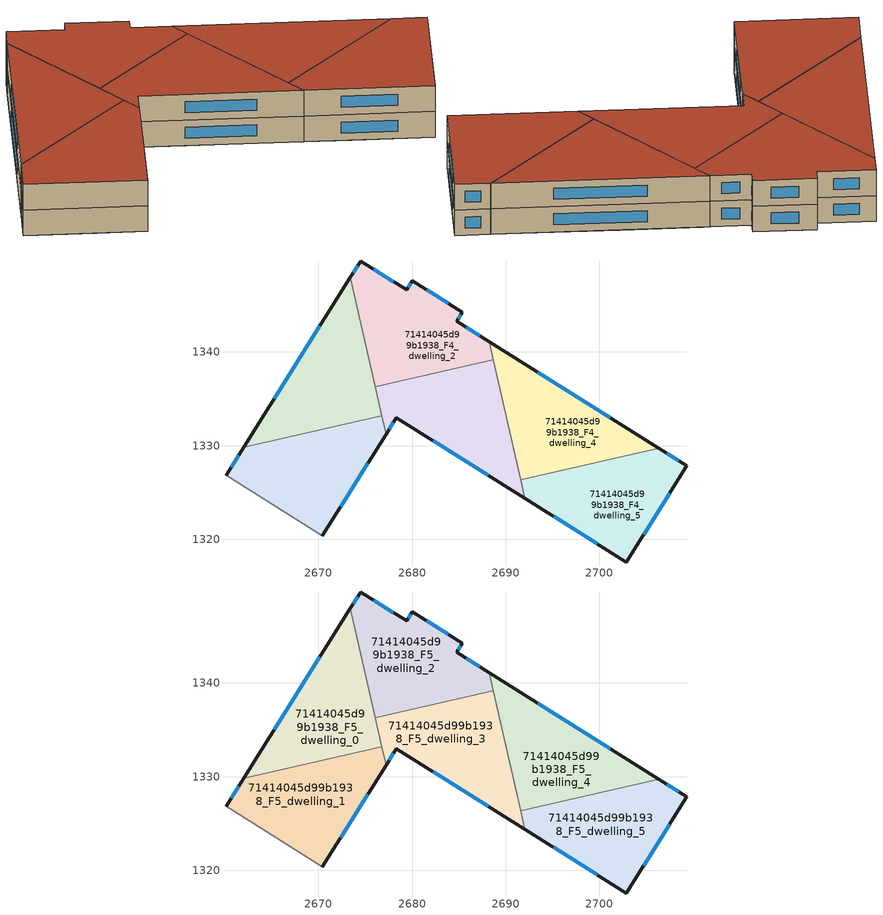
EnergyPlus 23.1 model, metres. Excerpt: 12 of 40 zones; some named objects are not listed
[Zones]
71414045d99b1938_F4_dwelling_0
 floor to 71414045d99b1938_F3_dwelling_0 (EU_floor_Construction): 2673.41,1347.96 2675.68,1338.03 2673.49,1334.55 2667.39,1338.37 z12
 floor to 71414045d99b1938_F3_dwelling_1 (EU_floor_Construction): 2673.49,1334.55 2671.97,1332.12 2662.04,1329.84 2667.39,1338.37 z12
 floor to 71414045d99b1938_F3_dwelling_2 (EU_floor_Construction): 2675.68,1338.03 2675.77,1337.63 2675.53,1337.79 z12
 floor to 71414045d99b1938_F3_dwelling_3 (EU_floor_Construction): 2675.77,1337.63 2676.78,1333.22 2671.97,1332.12 2675.53,1337.79 z12
 wall outside (EU_wall_Construction): 2673.41,1347.96 2662.04,1329.84 z12:15
 wall to 71414045d99b1938_F4_dwelling_1 (EU_wall_Construction): 2662.04,1329.84 2676.78,1333.22 z12:15
 wall to 71414045d99b1938_F4_dwelling_2 (EU_wall_Construction): 2676.08,1336.27 2673.41,1347.96 z12:15
 wall to 71414045d99b1938_F4_dwelling_3 (EU_wall_Construction): 2676.78,1333.22 2676.08,1336.27 z12:15
 window (EU_Window_Construction): 2670.16,1342.78 2665.28,1335.02 z12.86:14.14
71414045d99b1938_F4_dwelling_1
 floor to 71414045d99b1938_F3_dwelling_1 (EU_floor_Construction): 2671.97,1332.12 2666.26,1323.02 2660.16,1326.85 2662.04,1329.84 z12
 floor to 71414045d99b1938_F3_dwelling_3 (EU_floor_Construction): 2676.78,1333.22 2677.23,1331.24 2670.43,1320.4 2666.26,1323.02 2671.97,1332.12 z12
 wall outside (EU_wall_Construction): 2670.43,1320.4 2677.23,1331.24 / 2662.04,1329.84 2660.16,1326.85 z12:15
 wall adiabatic (EU_wall_Construction): 2660.16,1326.85 2670.43,1320.4 z12:15
 wall to 71414045d99b1938_F4_dwelling_3 (EU_wall_Construction): 2677.23,1331.24 2676.78,1333.22 z12:15
 window (EU_Window_Construction): 2672.37,1323.5 2675.29,1328.15 / 2661.5,1328.99 2660.69,1327.7 z12.86:14.14
71414045d99b1938_F4_dwelling_2
 floor to 71414045d99b1938_F3_dwelling_2 (EU_floor_Construction): 2685.38,1344.23 2684.78,1343.27 2688.22,1341.1 2688.44,1340.17 2687.65,1338.92 2677.45,1336.58 2675.77,1337.63 2675.68,1338.03 2681.21,1346.85 z12
 floor to 71414045d99b1938_F3_dwelling_0 (EU_floor_Construction): 2680.02,1347.6 2681.21,1346.85 2675.68,1338.03 2673.41,1347.96 2674.51,1349.71 2679.42,1346.63 z12
 floor to 71414045d99b1938_F3_dwelling_3 (EU_floor_Construction): 2677.45,1336.58 2676.08,1336.27 2675.77,1337.63 z12
 floor to 71414045d99b1938_F3_dwelling_4 (EU_floor_Construction): 2688.44,1340.17 2688.67,1339.15 2687.65,1338.92 z12
 wall outside (EU_wall_Construction): 2688.22,1341.1 2684.78,1343.27 2685.38,1344.23 2680.02,1347.6 2679.42,1346.63 2674.51,1349.71 2673.41,1347.96 z12:15
 wall to 71414045d99b1938_F4_dwelling_3 (EU_wall_Construction): 2676.08,1336.27 2688.67,1339.15 z12:15
 wall to 71414045d99b1938_F4_dwelling_4 (EU_wall_Construction): 2688.67,1339.15 2688.22,1341.1 z12:15
 window (EU_Window_Construction): 2674.19,1349.21 2673.72,1348.46 / 2678.01,1347.51 2675.91,1348.83 / 2679.85,1347.32 2679.59,1346.91 / 2683.85,1345.19 2681.55,1346.63 / 2684.95,1343.54 2685.21,1343.96 / 2687.24,1341.72 2685.76,1342.65 z12.86:14.14
71414045d99b1938_F4_dwelling_3
 floor to 71414045d99b1938_F3_dwelling_3 (EU_floor_Construction): 2683.71,1332.65 2682.35,1330.47 2678.33,1333 2677.23,1331.24 2676.08,1336.27 2677.45,1336.58 z12
 floor to 71414045d99b1938_F3_dwelling_4 (EU_floor_Construction): 2688.67,1339.15 2690.99,1329.03 2689.2,1326.18 2682.35,1330.47 2687.65,1338.92 z12
 floor to 71414045d99b1938_F3_dwelling_5 (EU_floor_Construction): 2690.99,1329.03 2692.05,1324.39 2689.2,1326.18 z12
 floor to 71414045d99b1938_F3_dwelling_2 (EU_floor_Construction): 2687.65,1338.92 2683.71,1332.65 2677.45,1336.58 z12
 wall outside (EU_wall_Construction): 2677.23,1331.24 2678.33,1333 2692.05,1324.39 z12:15
 wall to 71414045d99b1938_F4_dwelling_5 (EU_wall_Construction): 2692.05,1324.39 2691.6,1326.36 z12:15
 wall to 71414045d99b1938_F4_dwelling_4 (EU_wall_Construction): 2691.6,1326.36 2688.67,1339.15 z12:15
 window (EU_Window_Construction): 2677.54,1331.74 2678.02,1332.49 / 2682.25,1330.54 2688.13,1326.85 z12.86:14.14
71414045d99b1938_F4_dwelling_4
 floor to 71414045d99b1938_F3_dwelling_4 (EU_floor_Construction): 2695.64,1336.45 2690.99,1329.03 2688.44,1340.17 2688.79,1340.75 z12
 floor to 71414045d99b1938_F3_dwelling_2 (EU_floor_Construction): 2688.79,1340.75 2688.44,1340.17 2688.22,1341.1 z12
 floor to 71414045d99b1938_F3_dwelling_5 (EU_floor_Construction): 2702.49,1332.15 2700.07,1328.3 2691.6,1326.36 2690.99,1329.03 2695.64,1336.45 z12
 floor to 71414045d99b1938_F3_dwelling_6 (EU_floor_Construction): 2706.34,1329.73 2700.07,1328.3 2702.49,1332.15 z12
 wall outside (EU_wall_Construction): 2706.34,1329.74 2688.22,1341.1 z12:15
 wall to 71414045d99b1938_F4_dwelling_5 (EU_wall_Construction): 2691.6,1326.36 2706.34,1329.74 z12:15
 window (EU_Window_Construction): 2701.16,1332.98 2693.4,1337.86 z12.86:14.14
71414045d99b1938_F4_dwelling_5
 floor to 71414045d99b1938_F3_dwelling_5 (EU_floor_Construction): 2700.07,1328.3 2696.04,1321.88 2692.05,1324.39 2691.6,1326.36 z12
 floor to 71414045d99b1938_F3_dwelling_6 (EU_floor_Construction): 2709.33,1327.86 2702.89,1317.58 2696.04,1321.88 2700.07,1328.3 2706.34,1329.73 z12
 wall outside (EU_wall_Construction): 2692.05,1324.39 2702.89,1317.58 2709.33,1327.86 2706.34,1329.74 z12:15
 window (EU_Window_Construction): 2708.48,1328.39 2707.2,1329.2 / 2704.73,1320.52 2707.49,1324.92 / 2695.15,1322.44 2699.79,1319.53 z12.86:14.14
71414045d99b1938_F5_dwelling_0
 floor to 71414045d99b1938_F4_dwelling_0 (EU_floor_Construction): 2673.41,1347.96 2676.78,1333.22 2662.04,1329.84 z15
 wall outside (EU_wall_Construction): 2673.41,1347.96 2662.04,1329.84 z15:18
 wall to 71414045d99b1938_F5_dwelling_1 (EU_wall_Construction): 2662.04,1329.84 2676.78,1333.22 z15:18
 wall to 71414045d99b1938_F5_dwelling_2 (EU_wall_Construction): 2676.08,1336.27 2673.41,1347.96 z15:18
 wall to 71414045d99b1938_F5_dwelling_3 (EU_wall_Construction): 2676.78,1333.22 2676.08,1336.27 z15:18
 window (EU_Window_Construction): 2670.16,1342.78 2665.28,1335.02 z15.86:17.14
 roof outside (EU_roof_Construction): 2676.78,1333.22 2673.41,1347.96 2662.04,1329.84 z18
71414045d99b1938_F5_dwelling_1
 floor to 71414045d99b1938_F4_dwelling_1 (EU_floor_Construction): 2676.78,1333.22 2677.23,1331.24 2670.43,1320.4 2660.16,1326.85 2662.04,1329.84 z15
 wall outside (EU_wall_Construction): 2670.43,1320.4 2677.23,1331.24 / 2662.04,1329.84 2660.16,1326.85 z15:18
 wall adiabatic (EU_wall_Construction): 2660.16,1326.85 2670.43,1320.4 z15:18
 wall to 71414045d99b1938_F5_dwelling_3 (EU_wall_Construction): 2677.23,1331.24 2676.78,1333.22 z15:18
 window (EU_Window_Construction): 2672.37,1323.5 2675.29,1328.15 / 2661.5,1328.99 2660.69,1327.7 z15.86:17.14
 roof outside (EU_roof_Construction): 2670.43,1320.4 2677.23,1331.24 2676.78,1333.22 2662.04,1329.84 2660.16,1326.85 z18
71414045d99b1938_F5_dwelling_2
 floor to 71414045d99b1938_F4_dwelling_2 (EU_floor_Construction): 2685.38,1344.23 2684.78,1343.27 2688.22,1341.1 2688.67,1339.15 2676.08,1336.27 2673.41,1347.96 2674.51,1349.71 2679.42,1346.63 2680.02,1347.6 z15
 wall outside (EU_wall_Construction): 2688.22,1341.1 2684.78,1343.27 2685.38,1344.23 2680.02,1347.6 2679.42,1346.63 2674.51,1349.71 2673.41,1347.96 z15:18
 wall to 71414045d99b1938_F5_dwelling_3 (EU_wall_Construction): 2676.08,1336.27 2688.67,1339.15 z15:18
 wall to 71414045d99b1938_F5_dwelling_4 (EU_wall_Construction): 2688.67,1339.15 2688.22,1341.1 z15:18
 window (EU_Window_Construction): 2674.19,1349.21 2673.72,1348.46 / 2678.01,1347.51 2675.91,1348.83 / 2679.85,1347.32 2679.59,1346.91 / 2683.85,1345.19 2681.55,1346.63 / 2684.95,1343.54 2685.21,1343.96 / 2687.24,1341.72 2685.76,1342.65 z15.86:17.14
 roof outside (EU_roof_Construction): 2688.67,1339.15 2688.22,1341.1 2684.78,1343.27 2685.38,1344.23 2680.02,1347.6 2679.42,1346.63 2674.51,1349.71 2673.41,1347.96 2676.08,1336.27 z18
71414045d99b1938_F5_dwelling_3
 floor to 71414045d99b1938_F4_dwelling_3 (EU_floor_Construction): 2688.67,1339.15 2692.05,1324.39 2678.33,1333 2677.23,1331.24 2676.08,1336.27 z15
 wall outside (EU_wall_Construction): 2677.23,1331.24 2678.33,1333 2692.05,1324.39 z15:18
 wall to 71414045d99b1938_F5_dwelling_5 (EU_wall_Construction): 2692.05,1324.39 2691.6,1326.36 z15:18
 wall to 71414045d99b1938_F5_dwelling_4 (EU_wall_Construction): 2691.6,1326.36 2688.67,1339.15 z15:18
 window (EU_Window_Construction): 2677.54,1331.74 2678.02,1332.49 / 2682.25,1330.54 2688.13,1326.85 z15.86:17.14
 roof outside (EU_roof_Construction): 2692.05,1324.39 2688.67,1339.15 2676.08,1336.27 2677.23,1331.24 2678.33,1333 z18
71414045d99b1938_F5_dwelling_4
 floor to 71414045d99b1938_F4_dwelling_4 (EU_floor_Construction): 2706.34,1329.74 2691.6,1326.36 2688.22,1341.1 z15
 wall outside (EU_wall_Construction): 2706.34,1329.74 2688.22,1341.1 z15:18
 wall to 71414045d99b1938_F5_dwelling_5 (EU_wall_Construction): 2691.6,1326.36 2706.34,1329.74 z15:18
 window (EU_Window_Construction): 2701.16,1332.98 2693.4,1337.86 z15.86:17.14
 roof outside (EU_roof_Construction): 2706.34,1329.74 2688.22,1341.1 2691.6,1326.36 z18
71414045d99b1938_F5_dwelling_5
 floor to 71414045d99b1938_F4_dwelling_5 (EU_floor_Construction): 2709.33,1327.86 2702.89,1317.58 2692.05,1324.39 2691.6,1326.36 2706.34,1329.74 z15
 wall outside (EU_wall_Construction): 2692.05,1324.39 2702.89,1317.58 2709.33,1327.86 2706.34,1329.74 z15:18
 window (EU_Window_Construction): 2708.48,1328.39 2707.2,1329.2 / 2704.73,1320.52 2707.49,1324.92 / 2695.15,1322.44 2699.79,1319.53 z15.86:17.14
 roof outside (EU_roof_Construction): 2702.89,1317.58 2709.33,1327.86 2706.34,1329.74 2691.6,1326.36 2692.05,1324.39 z18
[Building]
EU S2 Campaign: North Axis=0; Terrain=City; Solar Distribution=FullExterior
[Site:Location]
Helsinki-Vantaa.AP: Latitude=60.317; Longitude=24.963; Time Zone=2; Elevation=54.6
[SizingPeriod:WeatherFileDays]
AnnualSizingPeriod: Begin Month=1; Begin Day of Month=1; End Month=12; End Day of Month=31; Day of Week for Start Day=Monday; Use Weather File Daylight Saving Period=No; Use Weather File Rain and Snow Indicators=No
[MATERIAL]
EU_InternalMass_Material: Roughness=MediumRough; Thickness=0.1; Conductivity=1; Density=1800; Specific Heat=900; Thermal Absorptance=0.9; Solar Absorptance=0.7; Visible Absorptance=0.7
[MATERIAL:NOMASS] Roughness=MediumRough; Thermal Absorptance=0.9; Solar Absorptance=0.7; Visible Absorptance=0.7
Name | Thermal Resistance
EU_wall_NoMass | 5.91765
EU_roof_NoMass | 11.1778
EU_floor_NoMass | 6.2875
[WINDOWMATERIAL:SIMPLEGLAZINGSYSTEM]
EU_Window_SimpleGlazing: UFactor=0.994035; Solar Heat Gain Coefficient=0.7; Visible Transmittance=0.7
[CONSTRUCTION]
EU_wall_Construction: EU_wall_NoMass
EU_roof_Construction: EU_roof_NoMass
EU_floor_Construction: EU_floor_NoMass
EU_Window_Construction: EU_Window_SimpleGlazing
EU_InternalMass_Construction: EU_InternalMass_Material
[ZONE] Type=1; Multiplier=1; Ceiling Height=autocalculate; Floor Area=autocalculate; Part of Total Floor Area=Yes
Name | Volume
71414045d99b1938_F4_dwelling_0; 71414045d99b1938_F5_dwelling_0 | 343.06
71414045d99b1938_F4_dwelling_1; 71414045d99b1938_F5_dwelling_1 | 343.076
71414045d99b1938_F4_dwelling_2; 71414045d99b1938_F5_dwelling_2 | 343.099
71414045d99b1938_F4_dwelling_3; 71414045d99b1938_F5_dwelling_3 | 343.074
71414045d99b1938_F4_dwelling_4; 71414045d99b1938_F5_dwelling_4 | 343.077
71414045d99b1938_F4_dwelling_5; 71414045d99b1938_F5_dwelling_5 | 343.063
[INTERNALMASS] Construction=EU_InternalMass_Construction
Name | Zone or ZoneList | Surface Area
71414045d99b1938_F4_dwelling_0_EU_InternalMass | 71414045d99b1938_F4_dwelling_0 | 114.359
71414045d99b1938_F4_dwelling_1_EU_InternalMass | 71414045d99b1938_F4_dwelling_1 | 114.354
71414045d99b1938_F4_dwelling_2_EU_InternalMass | 71414045d99b1938_F4_dwelling_2 | 114.366
71414045d99b1938_F4_dwelling_3_EU_InternalMass | 71414045d99b1938_F4_dwelling_3 | 114.36
71414045d99b1938_F4_dwelling_4_EU_InternalMass | 71414045d99b1938_F4_dwelling_4 | 114.354
71414045d99b1938_F4_dwelling_5_EU_InternalMass | 71414045d99b1938_F4_dwelling_5 | 114.353
71414045d99b1938_F5_dwelling_0_EU_InternalMass | 71414045d99b1938_F5_dwelling_0 | 114.359
71414045d99b1938_F5_dwelling_1_EU_InternalMass | 71414045d99b1938_F5_dwelling_1 | 114.354
71414045d99b1938_F5_dwelling_2_EU_InternalMass | 71414045d99b1938_F5_dwelling_2 | 114.366
71414045d99b1938_F5_dwelling_3_EU_InternalMass | 71414045d99b1938_F5_dwelling_3 | 114.36
71414045d99b1938_F5_dwelling_4_EU_InternalMass | 71414045d99b1938_F5_dwelling_4 | 114.354
71414045d99b1938_F5_dwelling_5_EU_InternalMass | 71414045d99b1938_F5_dwelling_5 | 114.353
[OTHEREQUIPMENT] Fuel Type=Electricity; Design Level Calculation Method=Watts/Area; Power per Zone Floor Area=1; Fraction Latent=0; Fraction Radiant=0; Fraction Lost=0; Carbon Dioxide Generation Rate=0; EndUse Subcategory=EU_Step8_InternalGains
Name | Zone or ZoneList or Space or SpaceList | Schedule
EU_Step8_InternalGain_71414045d99b1938_F4_dwelling_0_f000 | 71414045d99b1938_F4_dwelling_0 | EU_Step8_GainSchedule_71414045d99b1938_F4_dwelling_0_f000
EU_Step8_InternalGain_71414045d99b1938_F4_dwelling_1_f000 | 71414045d99b1938_F4_dwelling_1 | EU_Step8_GainSchedule_71414045d99b1938_F4_dwelling_1_f000
EU_Step8_InternalGain_71414045d99b1938_F4_dwelling_2_f000 | 71414045d99b1938_F4_dwelling_2 | EU_Step8_GainSchedule_71414045d99b1938_F4_dwelling_2_f000
EU_Step8_InternalGain_71414045d99b1938_F4_dwelling_3_f000 | 71414045d99b1938_F4_dwelling_3 | EU_Step8_GainSchedule_71414045d99b1938_F4_dwelling_3_f000
EU_Step8_InternalGain_71414045d99b1938_F4_dwelling_4_f000 | 71414045d99b1938_F4_dwelling_4 | EU_Step8_GainSchedule_71414045d99b1938_F4_dwelling_4_f000
EU_Step8_InternalGain_71414045d99b1938_F4_dwelling_5_f000 | 71414045d99b1938_F4_dwelling_5 | EU_Step8_GainSchedule_71414045d99b1938_F4_dwelling_5_f000
EU_Step8_InternalGain_71414045d99b1938_F5_dwelling_0_f000 | 71414045d99b1938_F5_dwelling_0 | EU_Step8_GainSchedule_71414045d99b1938_F5_dwelling_0_f000
EU_Step8_InternalGain_71414045d99b1938_F5_dwelling_1_f000 | 71414045d99b1938_F5_dwelling_1 | EU_Step8_GainSchedule_71414045d99b1938_F5_dwelling_1_f000
EU_Step8_InternalGain_71414045d99b1938_F5_dwelling_2_f000 | 71414045d99b1938_F5_dwelling_2 | EU_Step8_GainSchedule_71414045d99b1938_F5_dwelling_2_f000
EU_Step8_InternalGain_71414045d99b1938_F5_dwelling_3_f000 | 71414045d99b1938_F5_dwelling_3 | EU_Step8_GainSchedule_71414045d99b1938_F5_dwelling_3_f000
EU_Step8_InternalGain_71414045d99b1938_F5_dwelling_4_f000 | 71414045d99b1938_F5_dwelling_4 | EU_Step8_GainSchedule_71414045d99b1938_F5_dwelling_4_f000
EU_Step8_InternalGain_71414045d99b1938_F5_dwelling_5_f000 | 71414045d99b1938_F5_dwelling_5 | EU_Step8_GainSchedule_71414045d99b1938_F5_dwelling_5_f000
[ZONEVENTILATION:DESIGNFLOWRATE] Schedule=EU_AlwaysOn; Design Flow Rate Calculation Method=AirChanges/Hour; Air Changes per Hour=0.596421; Ventilation Type=Natural; Fan Pressure Rise=0; Fan Total Efficiency=1; Constant Term Coefficient=1; Temperature Term Coefficient=0; Velocity Term Coefficient=0; Velocity Squared Term Coefficient=0; Minimum Indoor Temperature=-100; Maximum Indoor Temperature=100; Delta Temperature=-100; Minimum Outdoor Temperature=-100; Maximum Outdoor Temperature=100; Maximum Wind Speed=40
Name | Zone or ZoneList or Space or SpaceList
EU_ConstantAir_71414045d99b1938_F4_dwelling_0 | 71414045d99b1938_F4_dwelling_0
EU_ConstantAir_71414045d99b1938_F4_dwelling_1 | 71414045d99b1938_F4_dwelling_1
EU_ConstantAir_71414045d99b1938_F4_dwelling_2 | 71414045d99b1938_F4_dwelling_2
EU_ConstantAir_71414045d99b1938_F4_dwelling_3 | 71414045d99b1938_F4_dwelling_3
EU_ConstantAir_71414045d99b1938_F4_dwelling_4 | 71414045d99b1938_F4_dwelling_4
EU_ConstantAir_71414045d99b1938_F4_dwelling_5 | 71414045d99b1938_F4_dwelling_5
EU_ConstantAir_71414045d99b1938_F5_dwelling_0 | 71414045d99b1938_F5_dwelling_0
EU_ConstantAir_71414045d99b1938_F5_dwelling_1 | 71414045d99b1938_F5_dwelling_1
EU_ConstantAir_71414045d99b1938_F5_dwelling_2 | 71414045d99b1938_F5_dwelling_2
EU_ConstantAir_71414045d99b1938_F5_dwelling_3 | 71414045d99b1938_F5_dwelling_3
EU_ConstantAir_71414045d99b1938_F5_dwelling_4 | 71414045d99b1938_F5_dwelling_4
EU_ConstantAir_71414045d99b1938_F5_dwelling_5 | 71414045d99b1938_F5_dwelling_5
[HVACTEMPLATE:ZONE:IDEALLOADSAIRSYSTEM] System Availability Schedule=EU_AlwaysOn; Maximum Heating Supply Air Temperature=50; Minimum Cooling Supply Air Temperature=13; Maximum Heating Supply Air Humidity Ratio=0.0156; Minimum Cooling Supply Air Humidity Ratio=0.0077; Heating Limit=NoLimit; Cooling Limit=NoLimit; Heating Availability Schedule=EU_AlwaysOn; Cooling Availability Schedule=EU_CoolingOff; Dehumidification Control Type=ConstantSensibleHeatRatio; Cooling Sensible Heat Ratio=0.7; Dehumidification Setpoint=60; Humidification Control Type=None; Humidification Setpoint=30; Outdoor Air Method=None; Outdoor Air Flow Rate per Person=0.00944; Outdoor Air Flow Rate per Zone Floor Area=0; Outdoor Air Flow Rate per Zone=0; Demand Controlled Ventilation Type=None; Outdoor Air Economizer Type=NoEconomizer; Heat Recovery Type=None; Sensible Heat Recovery Effectiveness=0.7; Latent Heat Recovery Effectiveness=0.65
Name | Template Thermostat
71414045d99b1938_F4_dwelling_0 | EU_HeatOnly_71414045d99b1938_F4_dwelling_0
71414045d99b1938_F4_dwelling_1 | EU_HeatOnly_71414045d99b1938_F4_dwelling_1
71414045d99b1938_F4_dwelling_2 | EU_HeatOnly_71414045d99b1938_F4_dwelling_2
71414045d99b1938_F4_dwelling_3 | EU_HeatOnly_71414045d99b1938_F4_dwelling_3
71414045d99b1938_F4_dwelling_4 | EU_HeatOnly_71414045d99b1938_F4_dwelling_4
71414045d99b1938_F4_dwelling_5 | EU_HeatOnly_71414045d99b1938_F4_dwelling_5
71414045d99b1938_F5_dwelling_0 | EU_HeatOnly_71414045d99b1938_F5_dwelling_0
71414045d99b1938_F5_dwelling_1 | EU_HeatOnly_71414045d99b1938_F5_dwelling_1
71414045d99b1938_F5_dwelling_2 | EU_HeatOnly_71414045d99b1938_F5_dwelling_2
71414045d99b1938_F5_dwelling_3 | EU_HeatOnly_71414045d99b1938_F5_dwelling_3
71414045d99b1938_F5_dwelling_4 | EU_HeatOnly_71414045d99b1938_F5_dwelling_4
71414045d99b1938_F5_dwelling_5 | EU_HeatOnly_71414045d99b1938_F5_dwelling_5
[SIZING:ZONE] Zone Cooling Design Supply Air Temperature Input Method=SupplyAirTemperature; Zone Cooling Design Supply Air Temperature=13; Zone Heating Design Supply Air Temperature Input Method=SupplyAirTemperature; Zone Heating Design Supply Air Temperature=50; Zone Cooling Design Supply Air Humidity Ratio=0.008; Zone Heating Design Supply Air Humidity Ratio=0.008; Cooling Design Air Flow Method=DesignDay; Cooling Design Air Flow Rate=0; Cooling Minimum Air Flow per Zone Floor Area=0.000762; Cooling Minimum Air Flow=0; Cooling Minimum Air Flow Fraction=0.2; Heating Design Air Flow Method=DesignDay; Heating Design Air Flow Rate=0; Heating Maximum Air Flow per Zone Floor Area=0.002032; Heating Maximum Air Flow=0.141576; Heating Maximum Air Flow Fraction=0.3; Account for Dedicated Outdoor Air System=No; Dedicated Outdoor Air System Control Strategy=NeutralSupplyAir; Dedicated Outdoor Air Low Setpoint Temperature for Design=autosize; Dedicated Outdoor Air High Setpoint Temperature for Design=autosize; Zone Load Sizing Method=Sensible Load Only No Latent Load; Zone Latent Cooling Design Supply Air Humidity Ratio Input Method=HumidityRatioDifference; Zone Cooling Design Supply Air Humidity Ratio Difference=0.005; Zone Latent Heating Design Supply Air Humidity Ratio Input Method=HumidityRatioDifference; Zone Humidification Design Supply Air Humidity Ratio Difference=0.005
71414045d99b1938_F4_dwelling_0; 71414045d99b1938_F4_dwelling_1; 71414045d99b1938_F4_dwelling_2; 71414045d99b1938_F4_dwelling_3; 71414045d99b1938_F4_dwelling_4; 71414045d99b1938_F4_dwelling_5; 71414045d99b1938_F5_dwelling_0; 71414045d99b1938_F5_dwelling_1; 71414045d99b1938_F5_dwelling_2; 71414045d99b1938_F5_dwelling_3; 71414045d99b1938_F5_dwelling_4; 71414045d99b1938_F5_dwelling_5
[SCHEDULE:CONSTANT]
Name | Hourly Value
EU_AlwaysOn | 1
EU_CoolingOff | 0
[SCHEDULE:FILE] Column Number=1; Rows to Skip at Top=0; Number of Hours of Data=8760; Column Separator=Comma; Interpolate to Timestep=No; Minutes per Item=60; Adjust Schedule for Daylight Savings=Yes
Name | File
EU_Step8_GainSchedule_71414045d99b1938_F4_dwelling_0_f000 | ../../schedules/71414045d99b1938/71414045d99b1938_F4_dwelling_0_f000_gain.csv
EU_Step8_GainSchedule_71414045d99b1938_F4_dwelling_1_f000 | ../../schedules/71414045d99b1938/71414045d99b1938_F4_dwelling_1_f000_gain.csv
EU_Step8_GainSchedule_71414045d99b1938_F4_dwelling_2_f000 | ../../schedules/71414045d99b1938/71414045d99b1938_F4_dwelling_2_f000_gain.csv
EU_Step8_GainSchedule_71414045d99b1938_F4_dwelling_3_f000 | ../../schedules/71414045d99b1938/71414045d99b1938_F4_dwelling_3_f000_gain.csv
EU_Step8_GainSchedule_71414045d99b1938_F4_dwelling_4_f000 | ../../schedules/71414045d99b1938/71414045d99b1938_F4_dwelling_4_f000_gain.csv
EU_Step8_GainSchedule_71414045d99b1938_F4_dwelling_5_f000 | ../../schedules/71414045d99b1938/71414045d99b1938_F4_dwelling_5_f000_gain.csv
EU_Step8_GainSchedule_71414045d99b1938_F5_dwelling_0_f000 | ../../schedules/71414045d99b1938/71414045d99b1938_F5_dwelling_0_f000_gain.csv
EU_Step8_GainSchedule_71414045d99b1938_F5_dwelling_1_f000 | ../../schedules/71414045d99b1938/71414045d99b1938_F5_dwelling_1_f000_gain.csv
EU_Step8_GainSchedule_71414045d99b1938_F5_dwelling_2_f000 | ../../schedules/71414045d99b1938/71414045d99b1938_F5_dwelling_2_f000_gain.csv
EU_Step8_GainSchedule_71414045d99b1938_F5_dwelling_3_f000 | ../../schedules/71414045d99b1938/71414045d99b1938_F5_dwelling_3_f000_gain.csv
EU_Step8_GainSchedule_71414045d99b1938_F5_dwelling_4_f000 | ../../schedules/71414045d99b1938/71414045d99b1938_F5_dwelling_4_f000_gain.csv
EU_Step8_GainSchedule_71414045d99b1938_F5_dwelling_5_f000 | ../../schedules/71414045d99b1938/71414045d99b1938_F5_dwelling_5_f000_gain.csv
